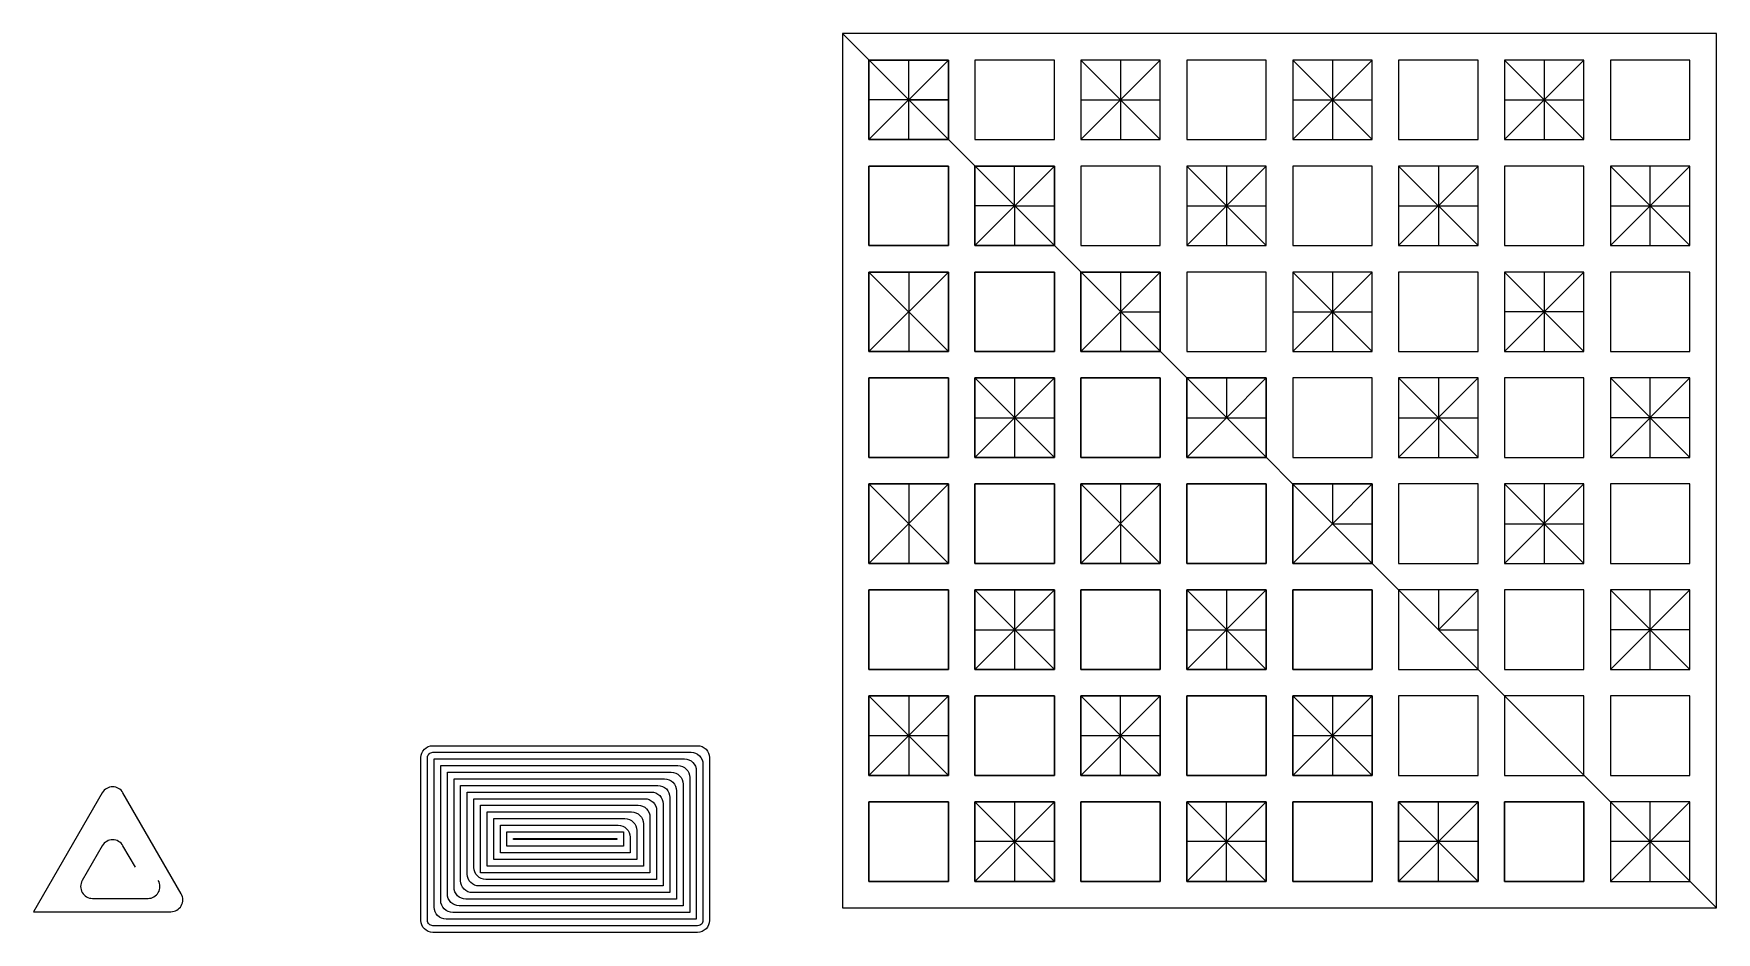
# Model space of a CAD drawing. Header units: inches. Extents: x 96 to 1367, y 8 to 686.
import ezdxf

# ---------------------------------------------------------------- set-up
doc = ezdxf.new("R2010")
doc.units = ezdxf.units.IN
doc.header["$MEASUREMENT"] = 0

msp = doc.modelspace()

# ---------------------------------------------------------------- linework, layer by layer
for p, q in [((707.1, 686.1), (1367.1, 26.1)), ((727.1, 606.1), (787.1, 666.1)), ((787.1, 666.1), (727.1, 606.1)), ((757.1, 606.1), (757.1, 666.1)), ((887.1, 666.1), (947.1, 606.1)), ((887.1, 606.1), (947.1, 666.1)), ((917.1, 666.1), (917.1, 606.1)), ((1047.1, 666.1), (1107.1, 606.1)), ((1047.1, 606.1), (1107.1, 666.1)), ((1077.1, 666.1), (1077.1, 606.1)), ((1207.1, 666.1), (1267.1, 606.1)), ((1207.1, 606.1), (1267.1, 666.1)), ((1237.1, 666.1), (1237.1, 606.1)), ((787.1, 636.1), (727.1, 636.1)), ((757.1, 636.1), (787.1, 636.1)), ((887.1, 636.1), (947.1, 636.1)), ((1047.1, 636.1), (1107.1, 636.1)), ((1207.1, 636.1), (1267.1, 636.1)), ((807.1, 526.1), (867.1, 586.1)), ((867.1, 586.1), (807.1, 526.1)), ((837.1, 556.1), (837.1, 586.1)), ((967.1, 586.1), (1027.1, 526.1)), ((967.1, 526.1), (1027.1, 586.1)), ((997.1, 586.1), (997.1, 526.1)), ((1127.1, 586.1), (1187.1, 526.1)), ((1127.1, 526.1), (1187.1, 586.1)), ((1157.1, 586.1), (1157.1, 526.1)), ((1287.1, 586.1), (1347.1, 526.1)), ((1287.1, 526.1), (1347.1, 586.1)), ((1317.1, 526.1), (1317.1, 586.1)), ((837.1, 556.1), (807.1, 556.1)), ((837.1, 556.1), (867.1, 556.1)), ((837.1, 556.1), (837.1, 526.1)), ((967.1, 556.1), (1027.1, 556.1)), ((1127.1, 556.1), (1187.1, 556.1)), ((1287.1, 556.1), (1347.1, 556.1)), ((727.1, 506.1), (787.1, 446.1)), ((787.1, 506.1), (727.1, 446.1)), ((757.1, 506.1), (757.1, 446.1)), ((917.1, 476.1), (947.1, 506.1)), ((917.1, 506.1), (917.1, 476.1)), ((1047.1, 506.1), (1107.1, 446.1)), ((1047.1, 446.1), (1107.1, 506.1)), ((1077.1, 506.1), (1077.1, 446.1)), ((1207.1, 506.1), (1267.1, 446.1)), ((1207.1, 446.1), (1267.1, 506.1)), ((1237.1, 506.1), (1237.1, 446.1)), ((917.1, 476.1), (887.1, 446.1)), ((917.1, 476.1), (947.1, 476.1)), ((917.1, 476.1), (917.1, 446.1)), ((1047.1, 476.1), (1107.1, 476.1)), ((1267.1, 476.1), (1207.1, 476.1)), ((807.1, 426.1), (867.1, 366.1)), ((867.1, 426.1), (807.1, 366.1)), ((837.1, 426.1), (837.1, 366.1)), ((997.1, 396.1), (1027.1, 426.1)), ((997.1, 426.1), (997.1, 396.1)), ((1127.1, 426.1), (1187.1, 366.1)), ((1127.1, 366.1), (1187.1, 426.1)), ((1157.1, 426.1), (1157.1, 366.1)), ((1287.1, 366.1), (1347.1, 426.1)), ((1287.1, 426.1), (1347.1, 366.1)), ((1317.1, 366.1), (1317.1, 426.1)), ((807.1, 396.1), (867.1, 396.1)), ((997.1, 396.1), (967.1, 366.1)), ((967.1, 396.1), (997.1, 396.1)), ((997.1, 396.1), (1027.1, 396.1)), ((1127.1, 396.1), (1187.1, 396.1)), ((1187.1, 396.1), (1187.1, 396.1)), ((1347.1, 396.1), (1287.1, 396.1)), ((727.1, 346.1), (787.1, 286.1)), ((787.1, 346.1), (727.1, 286.1)), ((757.1, 346.1), (757.1, 286.1)), ((887.1, 346.1), (947.1, 286.1)), ((947.1, 346.1), (887.1, 286.1)), ((917.1, 346.1), (917.1, 286.1)), ((1077.1, 316.1), (1107.1, 346.1)), ((1077.1, 346.1), (1077.1, 316.1)), ((1207.1, 346.1), (1267.1, 286.1)), ((1207.1, 286.1), (1267.1, 346.1)), ((1237.1, 346.1), (1237.1, 286.1)), ((1077.1, 316.1), (1047.1, 286.1)), ((1077.1, 316.1), (1107.1, 316.1)), ((1207.1, 316.1), (1267.1, 316.1)), ((807.1, 266.1), (867.1, 206.1)), ((867.1, 266.1), (807.1, 206.1)), ((837.1, 266.1), (837.1, 206.1)), ((967.1, 266.1), (1027.1, 206.1)), ((1027.1, 266.1), (967.1, 206.1)), ((997.1, 266.1), (997.1, 206.1)), ((1157.1, 236.1), (1187.1, 266.1)), ((1157.1, 266.1), (1157.1, 236.1)), ((1287.1, 206.1), (1347.1, 266.1)), ((1287.1, 266.1), (1347.1, 206.1)), ((1317.1, 206.1), (1317.1, 266.1)), ((807.1, 236.1), (867.1, 236.1)), ((967.1, 236.1), (1027.1, 236.1)), ((1157.1, 236.1), (1187.1, 236.1)), ((1347.1, 236.1), (1287.1, 236.1)), ((997.1, 206.1), (997.1, 206.1)), ((727.1, 186.1), (787.1, 126.1)), ((787.1, 186.1), (727.1, 126.1)), ((757.1, 186.1), (757.1, 126.1)), ((887.1, 186.1), (947.1, 126.1)), ((947.1, 186.1), (887.1, 126.1)), ((917.1, 126.1), (917.1, 186.1)), ((1047.1, 186.1), (1107.1, 126.1)), ((1107.1, 186.1), (1047.1, 126.1)), ((1077.1, 186.1), (1077.1, 126.1)), ((727.1, 156.1), (787.1, 156.1)), ((887.1, 156.1), (947.1, 156.1)), ((1047.1, 156.1), (1107.1, 156.1)), ((807.1, 106.1), (867.1, 46.1)), ((867.1, 106.1), (807.1, 46.1)), ((837.1, 106.1), (837.1, 46.1)), ((967.1, 106.1), (1027.1, 46.1)), ((1027.1, 106.1), (967.1, 46.1)), ((997.1, 46.1), (997.1, 106.1)), ((1127.1, 106.1), (1187.1, 46.1)), ((1187.1, 106.1), (1127.1, 46.1)), ((1157.1, 46.1), (1157.1, 106.1)), ((1287.1, 46.1), (1347.1, 106.1)), ((1317.1, 46.1), (1317.1, 106.1)), ((867.1, 76.1), (807.1, 76.1)), ((1027.1, 76.1), (967.1, 76.1)), ((1187.1, 76.1), (1127.1, 76.1)), ((1347.1, 76.1), (1287.1, 76.1))]:
    msp.add_line(p, q)
for points in [[(707.1, 26.1), (1367.1, 26.1), (1367.1, 686.1), (707.1, 686.1)], [(787.1, 606.1), (787.1, 666.1), (727.1, 666.1), (727.1, 606.1)], [(787.1, 606.1), (727.1, 606.1), (727.1, 666.1), (787.1, 666.1)], [(867.1, 606.1), (867.1, 666.1), (807.1, 666.1), (807.1, 606.1)], [(947.1, 606.1), (947.1, 666.1), (887.1, 666.1), (887.1, 606.1)], [(1027.1, 606.1), (1027.1, 666.1), (967.1, 666.1), (967.1, 606.1)], [(1107.1, 606.1), (1107.1, 666.1), (1047.1, 666.1), (1047.1, 606.1)], [(1187.1, 606.1), (1187.1, 666.1), (1127.1, 666.1), (1127.1, 606.1)], [(1267.1, 606.1), (1267.1, 666.1), (1207.1, 666.1), (1207.1, 606.1)], [(1347.1, 606.1), (1347.1, 666.1), (1287.1, 666.1), (1287.1, 606.1)], [(787.1, 526.1), (787.1, 586.1), (727.1, 586.1), (727.1, 526.1)], [(787.1, 526.1), (727.1, 526.1), (727.1, 586.1), (787.1, 586.1)], [(867.1, 526.1), (867.1, 586.1), (807.1, 586.1), (807.1, 526.1)], [(867.1, 526.1), (807.1, 526.1), (807.1, 586.1), (867.1, 586.1)], [(947.1, 526.1), (947.1, 586.1), (887.1, 586.1), (887.1, 526.1)], [(1027.1, 526.1), (1027.1, 586.1), (967.1, 586.1), (967.1, 526.1)], [(1107.1, 526.1), (1107.1, 586.1), (1047.1, 586.1), (1047.1, 526.1)], [(1187.1, 526.1), (1187.1, 586.1), (1127.1, 586.1), (1127.1, 526.1)], [(1267.1, 526.1), (1267.1, 586.1), (1207.1, 586.1), (1207.1, 526.1)], [(1347.1, 526.1), (1347.1, 586.1), (1287.1, 586.1), (1287.1, 526.1)], [(787.1, 446.1), (787.1, 506.1), (727.1, 506.1), (727.1, 446.1)], [(787.1, 446.1), (727.1, 446.1), (727.1, 506.1), (787.1, 506.1)], [(867.1, 446.1), (867.1, 506.1), (807.1, 506.1), (807.1, 446.1)], [(867.1, 446.1), (807.1, 446.1), (807.1, 506.1), (867.1, 506.1)], [(947.1, 446.1), (947.1, 506.1), (887.1, 506.1), (887.1, 446.1)], [(947.1, 446.1), (887.1, 446.1), (887.1, 506.1), (947.1, 506.1)], [(1027.1, 446.1), (1027.1, 506.1), (967.1, 506.1), (967.1, 446.1)], [(1107.1, 446.1), (1107.1, 506.1), (1047.1, 506.1), (1047.1, 446.1)], [(1187.1, 446.1), (1187.1, 506.1), (1127.1, 506.1), (1127.1, 446.1)], [(1267.1, 446.1), (1267.1, 506.1), (1207.1, 506.1), (1207.1, 446.1)], [(1347.1, 446.1), (1347.1, 506.1), (1287.1, 506.1), (1287.1, 446.1)], [(787.1, 366.1), (787.1, 426.1), (727.1, 426.1), (727.1, 366.1)], [(787.1, 366.1), (727.1, 366.1), (727.1, 426.1), (787.1, 426.1)], [(867.1, 366.1), (867.1, 426.1), (807.1, 426.1), (807.1, 366.1)], [(867.1, 366.1), (807.1, 366.1), (807.1, 426.1), (867.1, 426.1)], [(947.1, 366.1), (947.1, 426.1), (887.1, 426.1), (887.1, 366.1)], [(947.1, 366.1), (887.1, 366.1), (887.1, 426.1), (947.1, 426.1)], [(1027.1, 366.1), (1027.1, 426.1), (967.1, 426.1), (967.1, 366.1)], [(1027.1, 366.1), (967.1, 366.1), (967.1, 426.1), (1027.1, 426.1)], [(1107.1, 366.1), (1107.1, 426.1), (1047.1, 426.1), (1047.1, 366.1)], [(1187.1, 366.1), (1187.1, 426.1), (1127.1, 426.1), (1127.1, 366.1)], [(1267.1, 366.1), (1267.1, 426.1), (1207.1, 426.1), (1207.1, 366.1)], [(1347.1, 366.1), (1347.1, 426.1), (1287.1, 426.1), (1287.1, 366.1)], [(787.1, 286.1), (787.1, 346.1), (727.1, 346.1), (727.1, 286.1)], [(787.1, 286.1), (727.1, 286.1), (727.1, 346.1), (787.1, 346.1)], [(867.1, 286.1), (867.1, 346.1), (807.1, 346.1), (807.1, 286.1)], [(867.1, 286.1), (807.1, 286.1), (807.1, 346.1), (867.1, 346.1)], [(947.1, 286.1), (947.1, 346.1), (887.1, 346.1), (887.1, 286.1)], [(947.1, 286.1), (887.1, 286.1), (887.1, 346.1), (947.1, 346.1)], [(1027.1, 286.1), (1027.1, 346.1), (967.1, 346.1), (967.1, 286.1)], [(1027.1, 286.1), (967.1, 286.1), (967.1, 346.1), (1027.1, 346.1)], [(1107.1, 286.1), (1107.1, 346.1), (1047.1, 346.1), (1047.1, 286.1)], [(1107.1, 286.1), (1047.1, 286.1), (1047.1, 346.1), (1107.1, 346.1)], [(1187.1, 286.1), (1187.1, 346.1), (1127.1, 346.1), (1127.1, 286.1)], [(1267.1, 286.1), (1267.1, 346.1), (1207.1, 346.1), (1207.1, 286.1)], [(1347.1, 286.1), (1347.1, 346.1), (1287.1, 346.1), (1287.1, 286.1)], [(787.1, 206.1), (787.1, 266.1), (727.1, 266.1), (727.1, 206.1)], [(787.1, 206.1), (727.1, 206.1), (727.1, 266.1), (787.1, 266.1)], [(867.1, 206.1), (867.1, 266.1), (807.1, 266.1), (807.1, 206.1)], [(867.1, 206.1), (807.1, 206.1), (807.1, 266.1), (867.1, 266.1)], [(947.1, 206.1), (947.1, 266.1), (887.1, 266.1), (887.1, 206.1)], [(947.1, 206.1), (887.1, 206.1), (887.1, 266.1), (947.1, 266.1)], [(1027.1, 206.1), (1027.1, 266.1), (967.1, 266.1), (967.1, 206.1)], [(1027.1, 206.1), (967.1, 206.1), (967.1, 266.1), (1027.1, 266.1)], [(1107.1, 206.1), (1107.1, 266.1), (1047.1, 266.1), (1047.1, 206.1)], [(1107.1, 206.1), (1047.1, 206.1), (1047.1, 266.1), (1107.1, 266.1)], [(1187.1, 206.1), (1187.1, 266.1), (1127.1, 266.1), (1127.1, 206.1)], [(1267.1, 206.1), (1267.1, 266.1), (1207.1, 266.1), (1207.1, 206.1)], [(1347.1, 206.1), (1347.1, 266.1), (1287.1, 266.1), (1287.1, 206.1)], [(787.1, 126.1), (787.1, 186.1), (727.1, 186.1), (727.1, 126.1)], [(787.1, 126.1), (727.1, 126.1), (727.1, 186.1), (787.1, 186.1)], [(867.1, 126.1), (867.1, 186.1), (807.1, 186.1), (807.1, 126.1)], [(867.1, 126.1), (807.1, 126.1), (807.1, 186.1), (867.1, 186.1)], [(947.1, 126.1), (947.1, 186.1), (887.1, 186.1), (887.1, 126.1)], [(947.1, 126.1), (887.1, 126.1), (887.1, 186.1), (947.1, 186.1)], [(1027.1, 126.1), (1027.1, 186.1), (967.1, 186.1), (967.1, 126.1)], [(1027.1, 126.1), (967.1, 126.1), (967.1, 186.1), (1027.1, 186.1)], [(1107.1, 126.1), (1107.1, 186.1), (1047.1, 186.1), (1047.1, 126.1)], [(1107.1, 126.1), (1047.1, 126.1), (1047.1, 186.1), (1107.1, 186.1)], [(1187.1, 126.1), (1187.1, 186.1), (1127.1, 186.1), (1127.1, 126.1)], [(1267.1, 126.1), (1267.1, 186.1), (1207.1, 186.1), (1207.1, 126.1)], [(1347.1, 126.1), (1347.1, 186.1), (1287.1, 186.1), (1287.1, 126.1)], [(787.1, 46.1), (787.1, 106.1), (727.1, 106.1), (727.1, 46.1)], [(787.1, 46.1), (727.1, 46.1), (727.1, 106.1), (787.1, 106.1)], [(867.1, 46.1), (867.1, 106.1), (807.1, 106.1), (807.1, 46.1)], [(867.1, 46.1), (807.1, 46.1), (807.1, 106.1), (867.1, 106.1)], [(947.1, 46.1), (947.1, 106.1), (887.1, 106.1), (887.1, 46.1)], [(947.1, 46.1), (887.1, 46.1), (887.1, 106.1), (947.1, 106.1)], [(1027.1, 46.1), (1027.1, 106.1), (967.1, 106.1), (967.1, 46.1)], [(1027.1, 46.1), (967.1, 46.1), (967.1, 106.1), (1027.1, 106.1)], [(1107.1, 46.1), (1107.1, 106.1), (1047.1, 106.1), (1047.1, 46.1)], [(1107.1, 46.1), (1047.1, 46.1), (1047.1, 106.1), (1107.1, 106.1)], [(1187.1, 46.1), (1187.1, 106.1), (1127.1, 106.1), (1127.1, 46.1)], [(1187.1, 46.1), (1127.1, 46.1), (1127.1, 106.1), (1187.1, 106.1)], [(1267.1, 46.1), (1267.1, 106.1), (1207.1, 106.1), (1207.1, 46.1)], [(1267.1, 46.1), (1207.1, 46.1), (1207.1, 106.1), (1267.1, 106.1)], [(1347.1, 46.1), (1347.1, 106.1), (1287.1, 106.1), (1287.1, 46.1)], [(453.7, 83.5), (541.7, 83.5), (541.7, 72.6), (453.7, 72.6)], [(458.7, 78.5), (536.7, 78.5), (536.7, 77.6), (458.7, 77.6)]]:
    msp.add_lwpolyline(points, close=True)
for points in [[(397.7, 148.5), (597.7, 148.5, -0.414214), (606.7, 139.5), (606.7, 16.6, -0.414214), (597.7, 7.6), (397.7, 7.6, -0.414214), (388.7, 16.6), (388.7, 139.5, -0.414214)], [(397.7, 143.5), (592.7, 143.5, -0.414214), (601.7, 134.5), (601.7, 16.6, -0.414214), (597.7, 12.6), (397.7, 12.6, -0.414214), (393.7, 16.6), (393.7, 139.5, -0.414214)], [(398.7, 138.5), (587.7, 138.5, -0.414214), (596.7, 129.5), (596.7, 17.6), (407.7, 17.6, -0.414214), (398.7, 26.6)], [(403.7, 133.5), (582.7, 133.5, -0.414214), (591.7, 124.5), (591.7, 22.6), (412.7, 22.6, -0.414214), (403.7, 31.6)], [(408.7, 128.5), (577.7, 128.5, -0.414214), (586.7, 119.5), (586.7, 27.6), (417.7, 27.6, -0.414214), (408.7, 36.6)], [(207.7, 36.7), (163.7, 113, 0.57735), (148.1, 113), (96.2, 23.2), (199.9, 23.2, 0.57735)], [(413.7, 123.5), (572.7, 123.5, -0.414214), (581.7, 114.5), (581.7, 32.6), (422.7, 32.6, -0.414214), (413.7, 41.6)], [(418.7, 118.5), (567.7, 118.5, -0.414214), (576.7, 109.5), (576.7, 37.6), (427.7, 37.6, -0.414214), (418.7, 46.6)], [(423.7, 113.5), (562.7, 113.5, -0.414214), (571.7, 104.5), (571.7, 42.6), (432.7, 42.6, -0.414214), (423.7, 51.6)], [(428.7, 108.5), (557.7, 108.5, -0.414214), (566.7, 99.5), (566.7, 47.6), (437.7, 47.6, -0.414214), (428.7, 56.6)], [(433.7, 103.5), (552.7, 103.5, -0.414214), (561.7, 94.5), (561.7, 52.6), (433.7, 52.6)], [(438.7, 98.5), (547.7, 98.5, -0.414214), (556.7, 89.5), (556.7, 57.6), (438.7, 57.6)], [(443.7, 93.5), (542.7, 93.5, -0.414214), (551.7, 84.5), (551.7, 62.6), (443.7, 62.6)], [(448.7, 88.5), (537.7, 88.5, -0.414214), (546.7, 79.5), (546.7, 67.6), (448.7, 67.6)]]:
    msp.add_lwpolyline(points, format="xyb", close=True)
msp.add_lwpolyline([(173.1, 56.7), (163.7, 73, 0.57735), (148.1, 73), (132.9, 46.7, 0.57735), (140.7, 33.2), (182.6, 33.2, 0.57735), (190.4, 46.7)], format="xyb")

doc.saveas('drawing.dxf')
